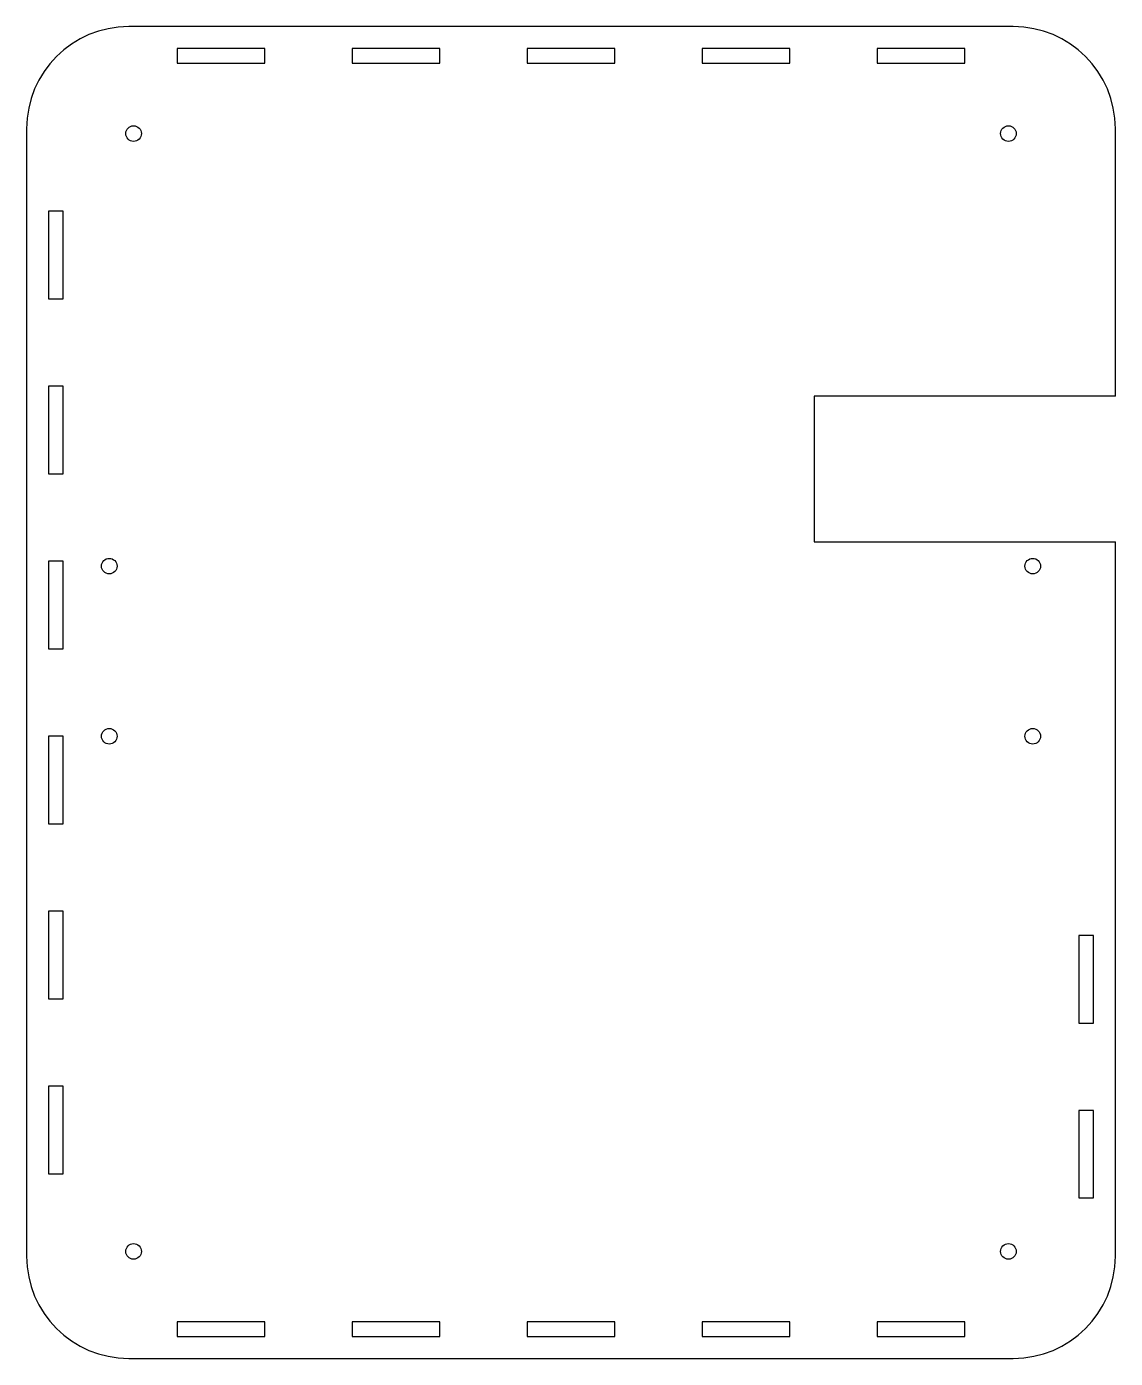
# Model space of a CAD drawing. Header units: millimetres. Extents: x -112 to 112, y -137 to 137.
import ezdxf

# ---------------------------------------------------------------- set-up
doc = ezdxf.new("R2010")
doc.units = ezdxf.units.MM

msp = doc.modelspace()

# ---------------------------------------------------------------- linework, layer by layer
at = {"color": 7, "linetype": 'Continuous', "lineweight": 25}
for p, q in [((91, 137), (-91, 137)), ((-81, 132.5), (-81, 129.5)), ((-63, 132.5), (-81, 132.5)), ((-63, 129.5), (-63, 132.5)), ((-45, 132.5), (-45, 129.5)), ((-27, 132.5), (-45, 132.5)), ((-27, 129.5), (-27, 132.5)), ((-9, 132.5), (-9, 129.5)), ((9, 132.5), (-9, 132.5)), ((9, 129.5), (9, 132.5)), ((27, 132.5), (27, 129.5)), ((45, 132.5), (27, 132.5)), ((45, 129.5), (45, 132.5)), ((63, 132.5), (63, 129.5)), ((81, 132.5), (63, 132.5)), ((81, 129.5), (81, 132.5)), ((-81, 129.5), (-63, 129.5)), ((-45, 129.5), (-27, 129.5)), ((-9, 129.5), (9, 129.5)), ((27, 129.5), (45, 129.5)), ((63, 129.5), (81, 129.5)), ((-112, 116), (-112, -116)), ((112, 61), (112, 116)), ((-104.5, 99), (-107.5, 99)), ((-107.5, 99), (-107.5, 81)), ((-104.5, 81), (-104.5, 99)), ((-107.5, 81), (-104.5, 81)), ((-104.5, 63), (-107.5, 63)), ((-107.5, 63), (-107.5, 45)), ((-104.5, 45), (-104.5, 63)), ((50, 61), (50, 31)), ((112, 61), (50, 61)), ((-107.5, 45), (-104.5, 45)), ((50, 31), (112, 31)), ((112, -116), (112, 31)), ((-104.5, 27), (-107.5, 27)), ((-107.5, 27), (-107.5, 9)), ((-104.5, 9), (-104.5, 27)), ((-107.5, 9), (-104.5, 9)), ((-104.5, -9), (-107.5, -9)), ((-107.5, -9), (-107.5, -27)), ((-104.5, -27), (-104.5, -9)), ((-107.5, -27), (-104.5, -27)), ((-104.5, -45), (-107.5, -45)), ((-107.5, -45), (-107.5, -63)), ((-104.5, -63), (-104.5, -45)), ((107.5, -50), (104.5, -50)), ((104.5, -50), (104.5, -68)), ((107.5, -68), (107.5, -50)), ((-107.5, -63), (-104.5, -63)), ((104.5, -68), (107.5, -68)), ((-104.5, -81), (-107.5, -81)), ((-107.5, -81), (-107.5, -99)), ((-104.5, -99), (-104.5, -81)), ((107.5, -86), (104.5, -86)), ((104.5, -86), (104.5, -104)), ((107.5, -104), (107.5, -86)), ((-107.5, -99), (-104.5, -99)), ((104.5, -104), (107.5, -104)), ((-63, -129.5), (-81, -129.5)), ((-81, -129.5), (-81, -132.5)), ((-63, -132.5), (-63, -129.5)), ((-27, -129.5), (-45, -129.5)), ((-45, -129.5), (-45, -132.5)), ((-27, -132.5), (-27, -129.5)), ((9, -129.5), (-9, -129.5)), ((-9, -129.5), (-9, -132.5)), ((9, -132.5), (9, -129.5)), ((45, -129.5), (27, -129.5)), ((27, -129.5), (27, -132.5)), ((45, -132.5), (45, -129.5)), ((81, -129.5), (63, -129.5)), ((63, -129.5), (63, -132.5)), ((81, -132.5), (81, -129.5)), ((-81, -132.5), (-63, -132.5)), ((-45, -132.5), (-27, -132.5)), ((-9, -132.5), (9, -132.5)), ((27, -132.5), (45, -132.5)), ((63, -132.5), (81, -132.5)), ((-91, -137), (91, -137))]:
    msp.add_line(p, q, dxfattribs=at)
for centre in [(-90, 115), (90, 115), (-95, 26), (95, 26), (-95, -9), (95, -9), (-90, -115), (90, -115)]:
    msp.add_circle(centre, 1.6, dxfattribs=at)
for centre, start, end in [((-91, 116), 90, 180), ((91, 116), 0, 90), ((-91, -116), 180, 270), ((91, -116), 270, 0)]:
    msp.add_arc(centre, 21, start, end, dxfattribs=at)

doc.saveas('drawing.dxf')
